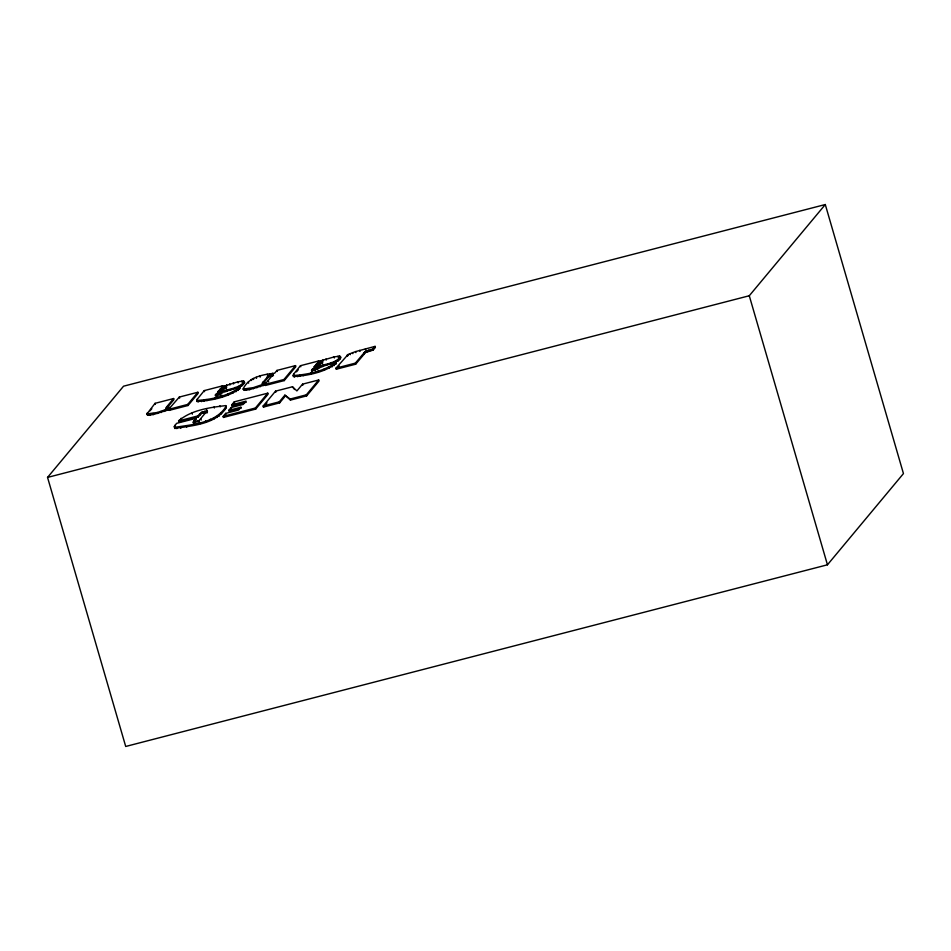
<?xml version="1.0" encoding="UTF-8"?>
<svg xmlns="http://www.w3.org/2000/svg" width="951" height="951" viewBox="0 0 951 951"><rect width="100%" height="100%" fill="white"/><g stroke="black" fill="none" stroke-linecap="round" stroke-linejoin="round"><path stroke-width="1.43" d="M169.504 409.56L153.384 414.541L148.13 415.242L146.941 413.923L155.072 403.331L173.629 398.528L173.938 399.586L166.912 408.027L166.603 406.957L173.629 398.528M147.25 414.981L147.048 413.174M222.308 385.928L221.405 387.009L237.833 381.838L243.242 381.042L244.276 381.708C237.524 390.267 224.02 388.46 215.556 394.51L215.223 395.568L217.351 395.247L219.895 394.392L222.475 391.741L239.878 387.235L240.175 388.293C228.359 397.245 211.621 400.585 197.119 401.512L197.321 399.158L204.263 390.599L222.308 385.928L221.702 388.067M311.75 369.606L311.738 371.722L311.75 369.606C320.225 363.555 333.73 365.362 340.47 356.803L339.436 356.138L334.027 356.934L320.023 361.035L317.598 362.105L318.05 363.971L314.496 367.74L314.187 366.682L317.741 362.902L322.425 361.737L322.33 363.864L321.676 361.772M226.219 386.641L224.056 389.161L217.981 391.586L218.29 392.644L221.856 388.876L226.528 387.711L226.219 386.641L221.547 387.806L217.981 391.586M226.528 387.711L226.136 388.769L225.47 386.677M322.425 361.737L320.261 364.257L314.187 366.682M197.119 401.512L197.321 399.158M311.429 370.664L316.101 369.487L318.668 366.836L336.072 362.331L336.381 363.389C324.564 372.34 307.827 375.681 293.312 376.608L293.514 374.254L300.457 365.695L318.502 361.023L317.907 363.163M207.163 410.844L207.461 411.902L201.743 413.388L198.236 416.978L178.895 421.982L178.586 420.924L197.927 415.92L201.446 412.33L207.163 410.844L199.009 420.627L193.196 422.185L193.505 423.243L196.203 419.415L195.894 418.357L176.565 423.361L174.318 426.464L174.889 428.449C192.506 425.584 215.651 424.36 226.302 407.682L226.088 406.671M193.196 422.185L195.894 418.357M273.127 374.504L266.696 382.254L262 383.491L268.539 375.681L273.127 374.504L273.436 375.562L268.848 376.739L263.035 383.301L262.726 382.231M243.099 389.066C248.532 376.917 262.88 374.575 274.649 373.208L276.967 370.415L295.523 365.612L295.832 366.67L284.23 380.59L265.365 385.476L265.056 384.406L266.268 383.253L253.204 387.651L243.099 389.066L244.3 390.338L249.59 389.637L265.555 384.727M229.167 390.492L241.804 385.833L244.585 382.766L244.074 381.232M325.373 365.588L338.009 360.928L340.339 358.646L340.47 356.803M166.603 406.957L165.736 408.383L170.55 407.111L179.323 397.054L197.879 392.252L198.177 393.31L188.036 405.495L169.159 410.38L168.85 409.31L170.11 408.11L157.331 412.472L146.941 413.923M174.627 427.522L175.388 424.776M174.58 427.379C192.197 424.526 215.342 423.302 225.993 406.624L225.779 405.613C209.814 407.444 191.127 410.059 178.586 420.924M47.55 477.414L123.547 386.201L825.29 204.536L903.45 473.586L827.453 564.799L125.71 746.464L47.55 477.414L749.281 295.749L825.29 204.536M150.056 410.796L151.827 408.657M168.85 409.31L187.727 404.425L197.879 392.252M178.895 421.982L181.427 419.332L181.118 418.274M196.809 400.454C211.312 399.527 228.062 396.187 239.878 387.235M246.273 402.202L232.08 405.875L231.771 404.817L234.255 401.845L267.766 393.167L268.075 394.225L255.7 409.085L223.461 417.43L223.152 416.372L225.637 413.4L238.535 410.059L240.876 407.242L241.185 408.3M232.08 405.875L234.552 402.903L234.255 401.845M239.842 408.645L229.108 411.426L228.811 410.368L231.164 407.539L243.242 404.413L245.964 401.144L231.771 404.817M223.461 417.43L225.934 414.458L225.637 413.4M223.152 416.372L255.391 408.027L267.766 393.167M265.056 384.406L283.933 379.52L295.523 365.612M263.154 406.018L275.528 391.158L292.48 386.772L296.902 390.92L302.537 384.168L318.692 379.984L319.001 381.042L306.626 395.901L290.459 400.086L284.884 395.14L279.309 401.833L263.154 406.018L263.451 407.076L279.618 402.891L285.193 396.198M263.451 407.076L266.993 402.832M296.522 371.853L298.222 369.808M317.598 362.105L318.502 361.023M284.884 395.14L290.15 399.028L306.317 394.843L318.692 379.984M293.003 375.55C307.518 374.623 324.255 371.282 336.072 362.331M336.012 368.144L348.054 354.509L355.615 351.573L375.074 346.378L375.383 347.436L373.22 350.027L365.505 352.559L355.662 364.197L336.321 369.202L336.012 368.144L355.353 363.139L365.196 351.501L372.911 348.969L375.074 346.378M336.321 369.202L339.079 365.897M169.159 410.38L170.419 409.168M220.109 392.252L220.418 393.31L215.853 395.568L215.556 394.51M312.059 370.664L324.125 365.992L323.815 364.934M318.05 363.971L322.734 362.806M224.174 392.097L227.931 390.897M333.706 364.078L336.381 363.389M228.811 410.368L240.876 407.242M340.779 357.861L339.436 356.138M294.548 389.494L292.48 386.772M244.585 382.766L243.242 381.042M749.281 295.749L827.453 564.799M372.911 348.969L373.22 350.027M370.415 349.599L370.724 350.657M368.524 350.134L368.833 351.192M366.979 350.646L367.288 351.704M365.398 348.886L365.707 349.944M365.196 351.501L365.505 352.559M364.055 352.69L364.364 353.748M359.74 350.384L360.049 351.442M355.615 351.573L355.924 352.631M352.524 352.583L352.833 353.641M355.353 363.139L355.662 364.197M349.968 353.594L350.277 354.652M348.054 354.509L348.363 355.567M346.913 355.282L347.222 356.34M340.28 356.328L340.589 357.386M340.03 357.576L340.339 358.646M339.198 358.586L339.507 359.644M337.962 356.245L338.259 357.303M337.7 359.87L338.009 360.928M335.489 361L335.786 362.058M334.027 356.934L334.336 357.992M335.394 363.139L335.703 364.197M333.944 364.506L334.253 365.564M331.281 362.509L331.59 363.567M331.947 365.743L332.256 366.801M328.891 367.098L329.201 368.156M325.955 358.991L326.252 360.049M322.805 359.989L323.114 361.047M324.279 368.798L324.588 369.856M320.023 361.035L320.511 363.163M318.716 362.533L319.025 363.591M318.668 366.836L318.977 367.894M317.61 368.108L317.919 369.166M316.267 364.174L316.576 365.232M318.264 370.7L318.573 371.758M316.303 367.348L316.612 368.406M315.126 369.88L315.435 370.938M313.236 368.429L313.545 369.487M312.19 370.628L312.499 371.686M311.025 372.685L311.322 373.743M300.457 365.695L300.766 366.753M302.905 374.658L303.214 375.716M306.317 394.843L306.626 395.901M302.537 384.168L302.834 385.226M299.815 375.288L300.124 376.346M297.39 375.693L297.699 376.751M294.18 375.942L294.489 377M293.514 374.254L293.823 375.312M290.15 399.028L290.459 400.086M283.933 379.52L284.23 380.59M276.967 370.415L277.276 371.472M272.545 373.315L272.854 374.373M272.426 374.528L272.735 375.586M279.309 401.833L279.618 402.891M270.976 374.849L271.285 375.907M275.528 391.158L275.838 392.216M270.072 373.636L270.369 374.706M269.466 375.288L269.775 376.346M268.539 375.681L268.848 376.739M267.207 374.195L267.516 375.253M268.325 380.78L268.634 381.85M267.076 377.012L267.386 378.07M264.093 383.146L264.402 384.204M263.189 384.501L263.498 385.559M259.861 376.109L260.17 377.167M259.992 385.642L260.301 386.7M256.235 377.297L256.544 378.355M256.675 386.688L256.984 387.746M253.287 378.439L253.596 379.497M251.266 379.461L251.563 380.519M253.204 387.651L253.513 388.709M248.306 382.088L248.615 383.146M255.391 408.027L255.7 409.085M249.281 388.579L249.59 389.637M246.131 389.125L246.44 390.183M243.825 382.48L244.134 383.55M242.992 383.491L243.301 384.549M241.756 381.149L242.065 382.207M243.991 389.28L244.3 390.338M241.495 384.775L241.804 385.833M239.283 385.904L239.593 386.962M237.833 381.838L238.142 382.896M239.188 388.044L239.497 389.102M237.738 389.411L238.047 390.469M235.075 387.414L235.384 388.472M235.741 390.647L236.05 391.705M233.28 382.908L233.589 383.966M232.698 392.002L232.995 393.06M229.75 383.895L230.059 384.953M226.6 384.893L226.909 385.951M228.074 393.702L228.383 394.76M231.164 407.539L231.473 408.597M223.818 385.94L224.127 386.998M223.996 387.009L224.305 388.067M222.51 387.437L222.819 388.495M221.547 387.806L221.856 388.876M222.475 391.741L222.772 392.799M225.779 405.613L226.302 407.682M220.073 389.078L220.382 390.136M221.405 393.013L221.714 394.071M222.059 395.604L222.368 396.662M224.852 408.419L225.149 409.477M219.895 394.392L220.204 395.45M217.03 393.334L217.339 394.392M217.351 395.247L217.66 396.305M219.895 405.804L220.204 406.862M221.226 412.758L221.535 413.816M215.996 395.533L216.305 396.591M214.819 397.589L215.128 398.647M218.671 415.314L218.98 416.372M216.923 416.383L217.22 417.441M214.023 406.957L214.332 408.015M214.094 417.715L214.403 418.773M204.263 390.599L204.56 391.657M206.7 399.563L207.009 400.621M210.29 419.213L210.587 420.283M206.403 408.811L206.712 409.869M203.621 400.193L203.93 401.251M206.319 410.868L206.926 413.15M204.536 411.26L204.845 412.318M201.184 400.597L201.493 401.655M205.547 420.841L205.856 421.899M202.682 411.807L202.991 412.865M197.974 400.846L198.284 401.904M201.446 412.33L201.743 413.388M199.484 414.054L199.781 415.111M200.875 418.999L201.184 420.057M200.079 422.506L200.376 423.564M197.927 415.92L198.236 416.978M199.009 420.627L199.318 421.685M197.713 421.162L198.022 422.22M195.692 421.757L196.001 422.815M192.054 413.091L192.352 414.16M193.742 420.936L194.313 423.195M194.052 424.146L194.361 425.204M187.727 404.425L188.036 405.495M179.323 397.054L179.632 398.112M186.396 426L186.705 427.058M179.073 420.342L179.382 421.412M180.512 427.142L180.821 428.2M176.517 427.593L176.827 428.651M169.48 407.575L169.789 408.633M167.376 409.275L167.685 410.333M164.333 410.392L164.642 411.45M160.981 411.462L161.29 412.52M155.072 403.331L155.382 404.389M157.331 412.472L157.64 413.53M153.087 413.483L153.384 414.541M149.901 414.042L150.199 415.1M147.833 414.184L148.13 415.242M174.318 426.464L174.889 428.449"/></g></svg>
